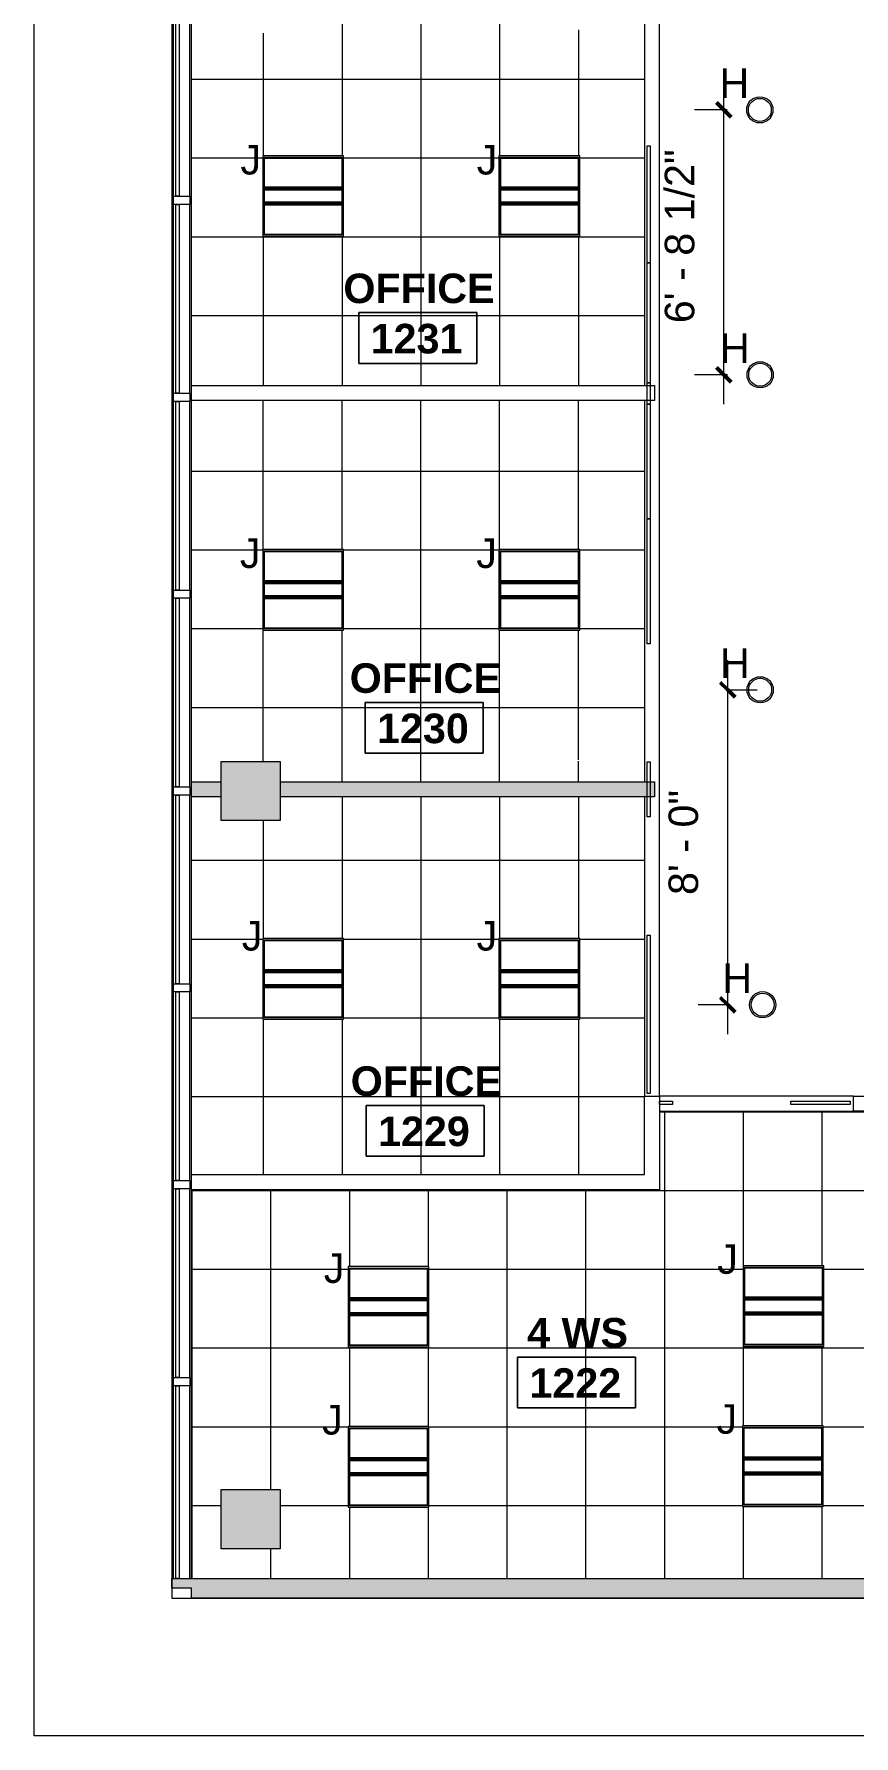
# Model space of a CAD drawing. Header units: inches. Extents: x -329 to 986, y -79 to 1436.
# Drawn here: x -273 to -23, y -61 to 457 of the extents above; entities that cross this region are included whole.
import ezdxf

# ---------------------------------------------------------------- set-up
doc = ezdxf.new("R2010")
doc.units = ezdxf.units.IN
doc.header["$LTSCALE"] = 48
doc.header["$MEASUREMENT"] = 0
for name, color, linetype, lineweight in [('A-ANNO-DIMS', 8, 'Continuous', 9), ('A-ANNO-DIMS-96', 8, 'Continuous', 9), ('A-AREA-IDEN', 1, 'Continuous', 9), ('A-CLNG', 214, 'Continuous', 13), ('A-CLNG-PATT', 214, 'Continuous', 13), ('A-GENM', 8, 'Continuous', 9), ('A-GLAZ-CURT', 8, 'Continuous', 9), ('A-GLAZ-CWMG', 8, 'Continuous', 9), ('A-WALL', 8, 'Continuous', 13), ('A-WALL-PATT', 8, 'Continuous', 13), ('E-LITE-EQPM', 4, 'Continuous', 9), ('E-LITE-EQPM-IDEN', 4, 'Continuous', 9), ('I-WALL', 8, 'Continuous', 13), ('S-COLS', 8, 'Continuous', 13)]:
    doc.layers.add(name, color=color, linetype=linetype, lineweight=lineweight)
doc.styles.add('Arial', font='arial.ttf', dxfattribs={"height": 9})
doc.styles.add('Swis721 Lt BT', font='swissl.ttf', dxfattribs={"height": 9})
doc.styles.add('Swis721 Lt BT_B', font='', dxfattribs={"height": 9})
doc.styles.get('Swis721 Lt BT_B').set_extended_font_data('Swis721 Lt BT', bold=True)
doc.dimstyles.new('OTJ_-_3_32__Linear__1_2__Tolerance', dxfattribs={"dimscale": 12, "dimtxt": 9.497835, "dimasz": 0.375, "dimexe": 0.75, "dimexo": 0.5, "dimgap": 0.5, "dimtad": 1, "dimdec": 1, "dimrnd": 0.5, "dimzin": 3, "dimdsep": 46, "dimlunit": 4, "dimtxsty": 'Swis721 Lt BT', "dimblk1": 'OBLIQUE', "dimblk2": 'OBLIQUE', "dimsah": 1, "dimcen": 0.09, "dimdle": 0.75, "dimazin": 0, "dimtfac": 1, "dimtdec": 4, "dimtix": 1, "dimtmove": 0, "dimatfit": 3, "dimfxl": 1, "dimtvp": 1, "dimfrac": 2, "dimtolj": 1, "dimtzin": 0, "dimarcsym": 2})

# ---------------------------------------------------------------- blocks, each defined once
blk = doc.blocks.new('Concrete-Square-Column - 18 x 18-6977650-Level 12  RCP')
at = {"layer": 'S-COLS'}
blk.add_hatch(color=256, dxfattribs=at).paths.add_polyline_path([(9, -9), (9, 9), (-9, 9), (-9, -9), (-1.36, -9)], flags=0)
for p, q in [((-9, 9), (9, 9)), ((-9, -9), (-9, 9)), ((9, 9), (9, -9)), ((9, -9), (-9, -9))]:
    blk.add_line(p, q, dxfattribs=at)
blk = doc.blocks.new('System Panel - Glazed - Offset-8500633-Level 12  RCP')
at = {"layer": 'A-GLAZ-CURT'}
for p, q in [((-29.375, 0.75), (-29.375, 1.75)), ((-29.375, 1.75), (29.375, 1.75)), ((29.375, 0.75), (-29.375, 0.75)), ((29.375, 1.75), (29.375, 0.75))]:
    blk.add_line(p, q, dxfattribs=at)
blk = doc.blocks.new('System Panel - Glazed - Offset-8500634-Level 12  RCP')
at = {"layer": 'A-GLAZ-CURT'}
for p, q in [((-28.75, 0.75), (-28.75, 1.75)), ((-28.75, 1.75), (28.75, 1.75)), ((28.75, 0.75), (-28.75, 0.75)), ((28.75, 1.75), (28.75, 0.75))]:
    blk.add_line(p, q, dxfattribs=at)
blk = doc.blocks.new('Rectangular Mullion - 2_5_ x 5_ rectangular-6977163-Level 12  RCP')
at = {"layer": 'A-GLAZ-CWMG'}
for p, q in [((-230.11, -13.47), (-230.11, 45.28)), ((-225.11, -13.47), (-225.11, 45.28))]:
    blk.add_line(p, q, dxfattribs=at)
blk = doc.blocks.new('Rectangular Mullion - 2_5_ x 5_ rectangular-6977147-Level 12  RCP')
at = {"layer": 'A-GLAZ-CWMG'}
for p, q in [((-230.11, 47.78), (-230.11, 105.28)), ((-225.11, 47.78), (-225.11, 105.28))]:
    blk.add_line(p, q, dxfattribs=at)
blk = doc.blocks.new('Rectangular Mullion - 2_5_ x 5_ rectangular-8463284-Level 12  RCP')
at = {"layer": 'A-GLAZ-CWMG'}
for p, q in [((1.25, 2.5), (-1.25, 2.5)), ((-1.25, 2.5), (-1.25, -2.5)), ((1.25, -2.5), (1.25, 2.5)), ((-1.25, -2.5), (1.25, -2.5))]:
    blk.add_line(p, q, dxfattribs=at)
blk = doc.blocks.new('L-Recessed-Axis-Plano - 2 X 2-4550865-Level 12  RCP')
at = {"layer": 'E-LITE-EQPM'}
for p, q in [((11.91, 11.87), (-11.91, 11.87)), ((-11.91, 11.87), (-11.91, -11.88)), ((-11.88, -11.56), (-11.88, 11.56)), ((-11.88, 11.56), (11.87, 11.56)), ((11.87, 11.56), (11.87, -11.56)), ((11.91, -11.88), (11.91, 11.87)), ((-11.88, 2.74), (11.87, 2.74)), ((11.87, 2.51), (-11.88, 2.51)), ((-11.88, 2.3), (11.87, 2.3)), ((-11.88, 2.2), (11.87, 2.2)), ((-11.88, 1.83), (11.87, 1.83)), ((-11.88, -1.83), (11.87, -1.83)), ((-11.88, -2.2), (11.87, -2.2)), ((-11.88, -2.3), (11.87, -2.3)), ((-11.88, -2.51), (11.87, -2.51)), ((-11.88, -2.74), (11.87, -2.74)), ((-11.91, -11.88), (11.91, -11.88)), ((11.87, -11.56), (-11.88, -11.56))]:
    blk.add_line(p, q, dxfattribs=at)
blk = doc.blocks.new('System Panel - Glazed - Offset-8643973-Level 12  RCP')
at = {"layer": 'A-GLAZ-CURT'}
for p, q in [((-17.82, 0.75), (-17.82, 1.75)), ((-17.82, 1.75), (17.82, 1.75)), ((17.82, 0.75), (-17.82, 0.75)), ((17.82, 1.75), (17.82, 0.75))]:
    blk.add_line(p, q, dxfattribs=at)
blk = doc.blocks.new('System Panel - Glazed - Offset-8642966-Level 12  RCP')
at = {"layer": 'A-GLAZ-CURT'}
for p, q in [((-18.25, 0.75), (-18.25, 1.75)), ((-18.25, 1.75), (18.25, 1.75)), ((18.25, 0.75), (-18.25, 0.75)), ((18.25, 1.75), (18.25, 0.75))]:
    blk.add_line(p, q, dxfattribs=at)
blk = doc.blocks.new('System Panel - Glazed - Offset-8643761-Level 12  RCP')
at = {"layer": 'A-GLAZ-CURT'}
for p, q in [((-19.03, 0.75), (-19.03, 1.75)), ((-19.03, 1.75), (19.03, 1.75)), ((19.03, 0.75), (-19.03, 0.75)), ((19.03, 1.75), (19.03, 0.75))]:
    blk.add_line(p, q, dxfattribs=at)
blk = doc.blocks.new('System Panel - Glazed - Offset-8643713-Level 12  RCP')
at = {"layer": 'A-GLAZ-CURT'}
for p, q in [((-24.17, 0.75), (-24.17, 1.75)), ((-24.17, 1.75), (24.17, 1.75)), ((24.17, 0.75), (-24.17, 0.75)), ((24.17, 1.75), (24.17, 0.75))]:
    blk.add_line(p, q, dxfattribs=at)
blk = doc.blocks.new('L-PENDANT_FOCAL POINT 3_5 CYLINDER - L-PENDANT_FOCAL POINT 3_5 CYLINDER-8597710-Level 12  RCP')
at = {"layer": 'E-LITE-EQPM'}
for radius in [4, 3.5]:
    blk.add_circle((-0.125, 0), radius, dxfattribs=at)
blk = doc.blocks.new('System Panel - Glazed - Offset-8643762-Level 12  RCP')
at = {"layer": 'A-GLAZ-CURT'}
for p, q in [((-8.39, 0.75), (-8.39, 1.75)), ((-8.39, 1.75), (8.39, 1.75)), ((8.39, 0.75), (-8.39, 0.75)), ((8.39, 1.75), (8.39, 0.75))]:
    blk.add_line(p, q, dxfattribs=at)
blk = doc.blocks.new('System Panel - Glazed - Offset-8642970-Level 12  RCP')
at = {"layer": 'A-GLAZ-CURT'}
for p, q in [((-17.5, 0.75), (-17.5, 1.75)), ((-17.5, 1.75), (17.5, 1.75)), ((17.5, 0.75), (-17.5, 0.75)), ((17.5, 1.75), (17.5, 0.75))]:
    blk.add_line(p, q, dxfattribs=at)
blk = doc.blocks.new('System Panel - Glazed - Offset-8642971-Level 12  RCP')
at = {"layer": 'A-GLAZ-CURT'}
for p, q in [((-3.25, 0.75), (-3.25, 1.75)), ((-3.25, 1.75), (3.25, 1.75)), ((3.25, 0.75), (-3.25, 0.75)), ((3.25, 1.75), (3.25, 0.75))]:
    blk.add_line(p, q, dxfattribs=at)
blk = doc.blocks.new('System Panel - Glazed - Offset-8705855-Level 12  RCP')
at = {"layer": 'A-GLAZ-CURT'}
for p, q in [((-9.0625, 0.75), (-9.0625, 1.75)), ((-9.0625, 1.75), (9.0625, 1.75)), ((9.0625, 0.75), (-9.0625, 0.75)), ((9.0625, 1.75), (9.0625, 0.75))]:
    blk.add_line(p, q, dxfattribs=at)
blk = doc.blocks.new('System Panel - Glazed - Offset-8703245-Level 12  RCP')
at = {"layer": 'A-GLAZ-CURT'}
for p, q in [((-1.99, 0.75), (-1.99, 1.75)), ((-1.99, 1.75), (1.99, 1.75)), ((1.99, 0.75), (-1.99, 0.75)), ((1.99, 1.75), (1.99, 0.75))]:
    blk.add_line(p, q, dxfattribs=at)
blk = doc.blocks.new('Generic Models 1 - Generic Models 5-8667745-Level 12  RCP')
at = {"layer": 'A-GENM'}
for p, q in [((2473.15, -428.5), (2473.15, 797.5)), ((2515.15, 755.58), (2515.15, -386.5)), ((2515.15, -386.5), (3417.13, -386.5)), ((3459.15, -428.5), (2473.15, -428.5))]:
    blk.add_line(p, q, dxfattribs=at)
blk = doc.blocks.new('Room Tag - Room Name and Number-3379422-Level 12  RCP')
at = {"layer": 'A-AREA-IDEN'}
for p, q in [((-0.1881, -0.1636), (-0.1881, -0.0018)), ((-0.1881, -0.0018), (0.1869, -0.0018)), ((0.1869, -0.0018), (-0.1881, -0.0018)), ((-0.1881, -0.0018), (-0.1881, -0.1636)), ((0.1869, -0.0018), (0.1869, -0.1636)), ((0.1869, -0.1636), (0.1869, -0.0018)), ((0.1869, -0.1636), (-0.1881, -0.1636)), ((-0.1881, -0.1636), (0.1869, -0.1636))]:
    blk.add_line(p, q, dxfattribs=at)
blk = doc.blocks.new('DIMBLOCK8-Level 12  RCP')
at = {"layer": 'A-ANNO-DIMS-96', "transparency": 16777216}
for p, q in [((-62.37, 344.37), (-62.37, 443.11)), ((-61.42, 434.11), (-71.37, 434.11)), ((-62.37, 434.11), (-61.42, 434.11)), ((-61.31, 353.37), (-71.37, 353.37)), ((-62.37, 353.37), (-61.31, 353.37))]:
    blk.add_line(p, q, dxfattribs=at)
at = {"layer": 'A-ANNO-DIMS-96', "lineweight": 50, "transparency": 16777216}
for p, q in [((-62.37, 434.11), (-64.62, 436.36)), ((-62.37, 434.11), (-60.12, 431.86)), ((-62.37, 353.37), (-64.62, 355.62)), ((-62.37, 353.37), (-60.12, 351.12))]:
    blk.add_line(p, q, dxfattribs=at)
at = {"layer": 'A-ANNO-DIMS-96', "color": 0, "transparency": 16777216, "insert": (-80.39, 369.09), "char_height": 9, "width": 59.1579, "attachment_point": 1, "rotation": 90, "line_spacing_factor": 1.005062, "style": 'Swis721 Lt BT'}
blk.add_mtext('6\' - 8 1/2"', dxfattribs=at)
blk = doc.blocks.new('_Oblique')
at = {"color": 0, "linetype": 'ByBlock', "lineweight": -2}
blk.add_line((-0.5, -0.5), (0.5, 0.5), dxfattribs=at)
blk = doc.blocks.new('DIMBLOCK9-Level 12  RCP')
at = {"layer": 'A-ANNO-DIMS-96', "transparency": 16777216}
for p, q in [((-61.22, 152.37), (-61.22, 266.37)), ((-61.31, 257.37), (-52.22, 257.37)), ((-61.22, 257.37), (-61.31, 257.37)), ((-60.57, 161.37), (-70.22, 161.37)), ((-61.22, 161.37), (-60.57, 161.37))]:
    blk.add_line(p, q, dxfattribs=at)
at = {"layer": 'A-ANNO-DIMS-96', "lineweight": 50, "transparency": 16777216}
for p, q in [((-61.22, 257.37), (-63.47, 259.62)), ((-61.22, 257.37), (-58.97, 255.12)), ((-61.22, 161.37), (-63.47, 163.62)), ((-61.22, 161.37), (-58.97, 159.12))]:
    blk.add_line(p, q, dxfattribs=at)
at = {"layer": 'A-ANNO-DIMS-96', "color": 0, "transparency": 16777216, "insert": (-79.24, 194.83), "char_height": 9, "width": 34.9159, "attachment_point": 1, "rotation": 90, "line_spacing_factor": 1.005062, "style": 'Swis721 Lt BT'}
blk.add_mtext('8\' - 0"', dxfattribs=at)

msp = doc.modelspace()

# ---------------------------------------------------------------- hatches: boundary and pattern name
at = {"layer": 'A-WALL-PATT'}
h = msp.add_hatch(color=256, dxfattribs=at)
h.paths.add_polyline_path([(-230.61, -16.47), (-224.61, -16.47), (-224.61, -13.47), (-230.61, -13.47)], flags=0)
h.paths.add_polyline_path([(-228.61, 1122.61), (-230.61, 1124.61), (-230.61, 1122.61)], flags=0)
h = msp.add_hatch(color=256, dxfattribs=at)
h.paths.add_polyline_path([(-83.48, 224.72), (-83.48, 229.35), (-197.61, 229.35), (-197.61, 224.72), (-102.85, 224.72)], flags=0)
h.paths.add_polyline_path([(-215.61, 224.72), (-215.61, 229.35), (-224.61, 229.35), (-224.61, 224.72)], flags=0)
msp.add_hatch(color=256, dxfattribs=at).paths.add_polyline_path([(655.53, -19.47), (671.39, -19.47), (671.39, -13.47), (-224.61, -13.47), (-224.61, -19.47), (610.92, -19.47)], flags=0)

# ---------------------------------------------------------------- linework, layer by layer
at = {"layer": 'A-CLNG'}
for p, q in [((-224.61, 350.12), (-224.61, 464.81)), ((-86.55, 464.81), (-86.55, 350.12)), ((-178.3, 420.07), (-202.92, 420.07)), ((-202.92, 420.07), (-202.92, 395.5)), ((-178.3, 395.5), (-178.3, 420.07)), ((-106.3, 420.07), (-130.92, 420.07)), ((-130.92, 420.07), (-130.92, 395.5)), ((-106.3, 395.5), (-106.3, 420.07)), ((-202.92, 395.5), (-178.3, 395.5)), ((-130.92, 395.5), (-106.3, 395.5)), ((-224.61, 229.35), (-224.61, 345.49)), ((-86.55, 345.49), (-86.55, 229.35)), ((-178.3, 300.09), (-202.92, 300.09)), ((-202.92, 300.09), (-202.92, 275.53)), ((-178.3, 275.53), (-178.3, 300.09)), ((-106.3, 300.09), (-130.92, 300.09)), ((-130.92, 300.09), (-130.92, 275.53)), ((-106.3, 275.53), (-106.3, 300.09)), ((-202.92, 275.53), (-178.3, 275.53)), ((-130.92, 275.53), (-106.3, 275.53)), ((-224.61, 109.6), (-224.61, 224.72)), ((-86.55, 224.72), (-86.55, 133.53)), ((-178.3, 181.57), (-202.92, 181.57)), ((-202.92, 181.57), (-202.92, 157)), ((-178.3, 157), (-178.3, 181.57)), ((-106.3, 181.57), (-130.92, 181.57)), ((-130.92, 181.57), (-130.92, 157)), ((-106.3, 157), (-106.3, 181.57)), ((-202.92, 157), (-178.3, 157)), ((-130.92, 157), (-106.3, 157)), ((-81.98, 128.91), (-22.86, 128.91)), ((-224.61, -13.47), (-224.61, 104.97)), ((-152.3, 81.57), (-176.92, 81.57)), ((-176.92, 81.57), (-176.92, 57)), ((-152.3, 57), (-152.3, 81.57)), ((-31.87, 81.82), (-56.5, 81.82)), ((-56.5, 81.82), (-56.5, 57.25)), ((-31.87, 57.25), (-31.87, 81.82)), ((-56.5, 57.25), (-31.87, 57.25)), ((-176.92, 57), (-152.3, 57)), ((-152.3, 32.82), (-176.92, 32.82)), ((-176.92, 32.82), (-176.92, 8.25)), ((-152.3, 8.25), (-152.3, 32.82)), ((-32.12, 33.07), (-56.75, 33.07)), ((-56.75, 33.07), (-56.75, 8.5)), ((-32.12, 8.5), (-32.12, 33.07)), ((-176.92, 8.25), (-152.3, 8.25)), ((-56.75, 8.5), (-32.12, 8.5))]:
    msp.add_line(p, q, dxfattribs=at)
at = {"layer": 'A-CLNG-PATT'}
for p, q in [((-178.74, 464.81), (-178.74, 420.07)), ((-154.74, 464.81), (-154.74, 350.12)), ((-130.74, 464.81), (-130.74, 420.07)), ((-202.74, 457.53), (-202.74, 420.07)), ((-106.73, 458.48), (-106.73, 420.07)), ((-224.61, 443.46), (-86.55, 443.46)), ((-224.61, 419.46), (-202.92, 419.46)), ((-178.3, 419.46), (-130.92, 419.46)), ((-106.3, 419.46), (-86.55, 419.46)), ((-224.61, 395.46), (-86.55, 395.46)), ((-202.74, 395.5), (-202.74, 350.12)), ((-178.74, 395.5), (-178.74, 350.12)), ((-130.74, 395.5), (-130.74, 350.12)), ((-106.73, 395.5), (-106.73, 350.12)), ((-224.61, 371.46), (-86.55, 371.46)), ((-202.74, 300.09), (-202.74, 345.49)), ((-178.74, 300.09), (-178.74, 345.49)), ((-154.74, 229.35), (-154.74, 345.49)), ((-130.74, 300.09), (-130.74, 345.49)), ((-106.73, 300.09), (-106.73, 345.49)), ((-86.55, 323.92), (-224.61, 323.92)), ((-202.92, 299.92), (-224.61, 299.92)), ((-130.92, 299.92), (-178.3, 299.92)), ((-86.55, 299.92), (-106.3, 299.92)), ((-202.92, 275.92), (-224.61, 275.92)), ((-202.74, 235.53), (-202.74, 275.53)), ((-178.74, 229.35), (-178.74, 275.53)), ((-130.92, 275.92), (-178.3, 275.92)), ((-130.74, 229.35), (-130.74, 275.53)), ((-106.73, 236.03), (-106.73, 275.53)), ((-86.55, 275.92), (-106.3, 275.92)), ((-86.55, 251.92), (-224.61, 251.92)), ((-106.73, 229.35), (-106.73, 235.66)), ((-178.74, 224.72), (-178.74, 181.57)), ((-154.74, 224.72), (-154.74, 109.6)), ((-130.74, 224.72), (-130.74, 181.57)), ((-106.73, 224.72), (-106.73, 181.57)), ((-202.74, 217.53), (-202.74, 181.57)), ((-224.61, 205.41), (-86.55, 205.41)), ((-224.61, 181.41), (-202.92, 181.41)), ((-178.3, 181.41), (-130.92, 181.41)), ((-106.3, 181.41), (-86.55, 181.41)), ((-224.61, 157.41), (-202.92, 157.41)), ((-202.74, 157), (-202.74, 109.6)), ((-178.74, 157), (-178.74, 109.6)), ((-178.3, 157.41), (-130.92, 157.41)), ((-130.74, 157), (-130.74, 109.6)), ((-106.73, 157), (-106.73, 109.6)), ((-106.3, 157.41), (-86.55, 157.41)), ((-224.61, 133.41), (-86.61, 133.41)), ((-81.98, 128.78), (13.58, 128.78)), ((-80.52, 128.91), (-80.52, -13.47)), ((-56.52, 128.91), (-56.52, 33.07)), ((-32.52, 128.91), (-32.52, 81.82)), ((-224.61, 104.78), (13.58, 104.78)), ((-224.52, 104.97), (-224.52, -13.47)), ((-200.52, 104.97), (-200.52, 13.61)), ((-176.52, 104.97), (-176.52, 81.57)), ((-152.52, 104.97), (-152.52, 81.57)), ((-128.52, 104.97), (-128.52, -13.47)), ((-104.52, 104.97), (-104.52, -13.47)), ((-224.61, 80.78), (-176.92, 80.78)), ((-152.3, 80.78), (-56.5, 80.78)), ((-31.87, 80.78), (13.58, 80.78)), ((-32.52, 57.25), (-32.52, 33.07)), ((-224.61, 56.78), (13.58, 56.78)), ((-176.52, 57), (-176.52, 32.82)), ((-152.52, 57), (-152.52, 32.82)), ((-224.61, 32.78), (-176.92, 32.78)), ((-152.3, 32.78), (-56.75, 32.78)), ((-32.12, 32.78), (13.58, 32.78)), ((-224.61, 8.78), (-215.61, 8.78)), ((-197.61, 8.78), (-176.92, 8.78)), ((-176.52, 8.25), (-176.52, -13.47)), ((-152.52, 8.25), (-152.52, -13.47)), ((-152.3, 8.78), (-56.75, 8.78)), ((-56.52, 8.5), (-56.52, -13.47)), ((-32.52, 8.5), (-32.52, -13.47)), ((-32.12, 8.78), (6.39, 8.78)), ((-200.52, -4.39), (-200.52, -13.47))]:
    msp.add_line(p, q, dxfattribs=at)
at = {"layer": 'A-WALL'}
for p, q in [((-81.98, 133.53), (-81.98, 1063.78)), ((-86.61, 464.81), (-86.61, 350.12)), ((-224.61, 350.12), (-83.48, 350.12)), ((-224.61, 345.49), (-224.61, 350.12)), ((-83.48, 350.12), (-83.48, 345.49)), ((-83.48, 345.49), (-224.61, 345.49)), ((-86.61, 345.49), (-86.61, 229.35)), ((-224.61, 224.72), (-224.61, 229.35)), ((-224.61, 229.35), (-215.61, 229.35)), ((-197.61, 229.35), (-83.48, 229.35)), ((-83.48, 229.35), (-83.48, 224.72)), ((-215.61, 224.72), (-224.61, 224.72)), ((-83.48, 224.72), (-197.61, 224.72)), ((-86.61, 224.72), (-86.61, 133.53)), ((-86.61, 109.6), (-86.61, 133.53)), ((-86.61, 133.53), (-81.98, 133.53)), ((-81.98, 133.53), (-81.98, 104.97)), ((-22.86, 133.53), (-81.86, 133.53)), ((-81.86, 131.97), (-81.86, 133.53)), ((-81.86, 128.91), (-81.86, 130.97)), ((-22.86, 133.53), (18.2, 133.53)), ((-22.86, 128.91), (-22.86, 133.53)), ((13.58, 128.91), (-22.86, 128.91)), ((-224.61, 109.6), (-86.61, 109.6)), ((-224.61, 104.97), (-224.61, 109.6)), ((-81.98, 104.97), (-224.61, 104.97))]:
    msp.add_line(p, q, dxfattribs=at)
at = {"layer": 'I-WALL'}
for p, q in [((-230.61, -16.47), (-230.61, -13.47)), ((-230.61, -13.47), (671.39, -13.47)), ((-224.61, -16.47), (-230.61, -16.47)), ((-224.61, -19.47), (-224.61, -16.47)), ((671.39, -19.47), (-224.61, -19.47))]:
    msp.add_line(p, q, dxfattribs=at)

# ---------------------------------------------------------------- block references
at = {"layer": 'A-AREA-IDEN', "xscale": 95.99999999999994, "yscale": 95.99999999999994, "zscale": 95.99999999999994}
for p in [(-155.6, 372.51), (-153.67, 253.72), (-153.35, 130.9), (-107.22, 54.2)]:
    msp.add_blockref('Room Tag - Room Name and Number-3379422-Level 12  RCP', p, dxfattribs=at)
at = {"layer": 'A-GENM'}
msp.add_blockref('Generic Models 1 - Generic Models 5-8667745-Level 12  RCP', (-2745.76, 367.03), dxfattribs=at)
at = {"layer": 'A-GLAZ-CURT'}
for name, p, rotation in [('System Panel - Glazed - Offset-8500634-Level 12  RCP', (-227.61, 436.53), 89.99999999999993), ('System Panel - Glazed - Offset-8643973-Level 12  RCP', (-86.55, 405.29), 269.9999999999999), ('System Panel - Glazed - Offset-8500634-Level 12  RCP', (-227.61, 376.53), 89.99999999999993), ('System Panel - Glazed - Offset-8642966-Level 12  RCP', (-86.55, 369.22), 269.9999999999999), ('System Panel - Glazed - Offset-8642971-Level 12  RCP', (-86.55, 347.72), 269.9999999999999), ('System Panel - Glazed - Offset-8500634-Level 12  RCP', (-227.61, 316.53), 89.99999999999993), ('System Panel - Glazed - Offset-8642970-Level 12  RCP', (-86.55, 326.97), 269.9999999999999), ('System Panel - Glazed - Offset-8643761-Level 12  RCP', (-86.55, 290.44), 269.9999999999999), ('System Panel - Glazed - Offset-8500634-Level 12  RCP', (-227.61, 256.53), 89.99999999999993), ('System Panel - Glazed - Offset-8643762-Level 12  RCP', (-86.55, 227.02), 269.9999999999999), ('System Panel - Glazed - Offset-8500634-Level 12  RCP', (-227.61, 196.53), 89.99999999999993), ('System Panel - Glazed - Offset-8643713-Level 12  RCP', (-86.55, 158.46), 269.9999999999999), ('System Panel - Glazed - Offset-8500634-Level 12  RCP', (-227.61, 136.53), 89.99999999999993), ('System Panel - Glazed - Offset-8500634-Level 12  RCP', (-227.61, 76.53), 89.99999999999993), ('System Panel - Glazed - Offset-8500633-Level 12  RCP', (-227.61, 15.91), 89.99999999999993)]:
    msp.add_blockref(name, p, dxfattribs=dict(at, rotation=rotation))
for name, p in [('System Panel - Glazed - Offset-8703245-Level 12  RCP', (-79.99, 130.22)), ('System Panel - Glazed - Offset-8705855-Level 12  RCP', (-32.92, 130.22))]:
    msp.add_blockref(name, p, dxfattribs=at)
at = {"layer": 'A-GLAZ-CWMG'}
for name, p in [('Rectangular Mullion - 2_5_ x 5_ rectangular-6977147-Level 12  RCP', (0, 360)), ('Rectangular Mullion - 2_5_ x 5_ rectangular-6977147-Level 12  RCP', (0, 300)), ('Rectangular Mullion - 2_5_ x 5_ rectangular-6977147-Level 12  RCP', (0, 240)), ('Rectangular Mullion - 2_5_ x 5_ rectangular-6977147-Level 12  RCP', (0, 180)), ('Rectangular Mullion - 2_5_ x 5_ rectangular-6977147-Level 12  RCP', (0, 120)), ('Rectangular Mullion - 2_5_ x 5_ rectangular-6977147-Level 12  RCP', (0, 60)), ('Rectangular Mullion - 2_5_ x 5_ rectangular-6977147-Level 12  RCP', (0, 0)), ('Rectangular Mullion - 2_5_ x 5_ rectangular-6977163-Level 12  RCP', (0, 0))]:
    msp.add_blockref(name, p, dxfattribs=at)
at = {"layer": 'A-GLAZ-CWMG', "extrusion": (0, 0, -1), "rotation": 90.00000000000007}
for p in [(227.61, 406.53), (227.61, 346.53), (227.61, 286.53), (227.61, 226.53), (227.61, 166.53), (227.61, 106.53), (227.61, 46.53)]:
    msp.add_blockref('Rectangular Mullion - 2_5_ x 5_ rectangular-8463284-Level 12  RCP', p, dxfattribs=at)
at = {"layer": 'E-LITE-EQPM'}
for p in [(-51.3, 434.11), (-51.19, 353.37), (-51.19, 257.37), (-50.44, 161.37)]:
    msp.add_blockref('L-PENDANT_FOCAL POINT 3_5 CYLINDER - L-PENDANT_FOCAL POINT 3_5 CYLINDER-8597710-Level 12  RCP', p, dxfattribs=at)
at = {"layer": 'E-LITE-EQPM', "extrusion": (0, 0, -1)}
for p in [(190.61, 407.78), (118.61, 407.78), (190.61, 287.81), (118.61, 287.81), (190.61, 169.28), (118.61, 169.28), (164.61, 69.28), (44.18, 69.53), (164.61, 20.53), (44.43, 20.78)]:
    msp.add_blockref('L-Recessed-Axis-Plano - 2 X 2-4550865-Level 12  RCP', p, dxfattribs=at)
at = {"layer": 'S-COLS'}
for p in [(-206.61, 226.53), (-206.61, 4.61)]:
    msp.add_blockref('Concrete-Square-Column - 18 x 18-6977650-Level 12  RCP', p, dxfattribs=at)

# ---------------------------------------------------------------- texts
at = {"layer": 'A-AREA-IDEN', "char_height": 9, "attachment_point": 1, "style": 'Swis721 Lt BT_B'}
for s, insert, width in [('OFFICE', (-178.35, 384.22), 54.843), ('1231', (-170.02, 368.9), 33.936), ('OFFICE', (-176.41, 265.44), 54.843), ('1230', (-168.08, 250.12), 33.936), ('OFFICE', (-176.1, 142.61), 54.843), ('1229', (-167.77, 127.29), 33.936), ('4 WS', (-122.33, 65.92), 36.36), ('1222', (-121.63, 50.6), 33.936)]:
    msp.add_mtext(s, dxfattribs=dict(at, insert=insert, width=width))
at = {"layer": 'E-LITE-EQPM-IDEN', "char_height": 9, "attachment_point": 1, "style": 'Arial'}
for s, insert, width in [('H', (-63.69, 446.73), 11.211), ('J', (-209.7, 423.42), 7.878), ('J', (-137.7, 423.42), 7.878), ('H', (-63.58, 366), 11.211), ('J', (-209.87, 303.49), 7.878), ('J', (-137.83, 303.49), 7.878), ('H', (-63.58, 270), 11.211), ('J', (-209.28, 186.9), 7.878), ('J', (-137.73, 186.9), 7.878), ('H', (-62.84, 174), 11.211), ('J', (-64.39, 88.39), 7.878), ('J', (-184.3, 85.61), 7.878), ('J', (-184.81, 39.39), 7.878), ('J', (-64.64, 39.64), 7.878)]:
    msp.add_mtext(s, dxfattribs=dict(at, insert=insert, width=width))

# ---------------------------------------------------------------- dimensions: what is measured, and where the dimension line sits
at = {"layer": 'A-ANNO-DIMS'}
for base, p1, p2, override, picture, middle in [((-62.37, 434.11), (-55.31, 353.37), (-55.42, 434.11), {"dimpost": '<>', "dimfxl": 80.736643}, 'DIMBLOCK8-Level 12  RCP', (-73.51, 393.74)), ((-61.22, 257.37), (-54.57, 161.37), (-55.31, 257.37), {"dimpost": '<>', "dimfxl": 96.002927}, 'DIMBLOCK9-Level 12  RCP', (-71.85, 209.37))]:
    dim = msp.add_linear_dim(base=base, p1=p1, p2=p2, angle=90, dimstyle='OTJ_-_3_32__Linear__1_2__Tolerance', override=override, dxfattribs=at)
    dim.commit()
    dim.dimension.update_dxf_attribs({"geometry": picture, "text_midpoint": middle})

doc.saveas('drawing.dxf')
